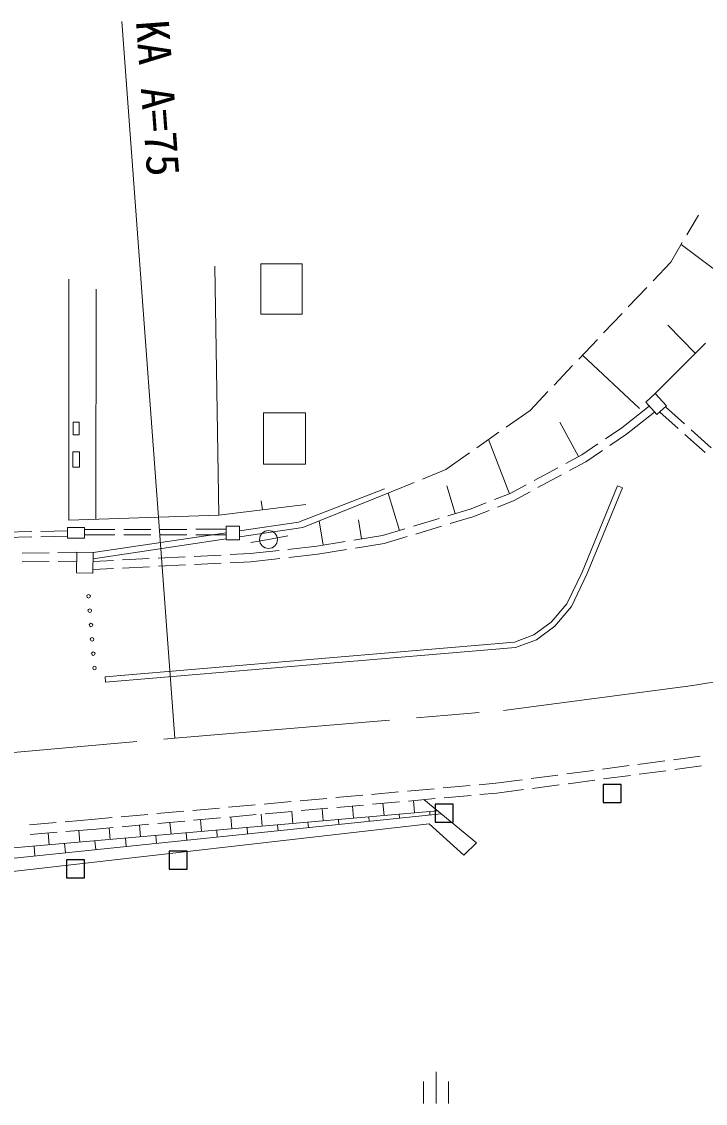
# Model space of a CAD drawing. Units: millimetres, scale not verified. Extents: x 40000 to 680000, y 20000 to 380000.
# Drawn here: x 453701 to 491755, y 256609 to 316818 of the extents above; entities that cross this region are included whole.
import ezdxf
from ezdxf.enums import TextEntityAlignment as Align

# ---------------------------------------------------------------- set-up
doc = ezdxf.new("R2010")
doc.units = ezdxf.units.MM
doc.header["$LTSCALE"] = 1000
doc.linetypes.add('CHAIN', pattern=[18.5, 12, -1.5, 3.5, -1.5])
for name, color, linetype, lineweight in [('M-BMK', 2, 'CHAIN', 13), ('M-BMK-ROW', 30, 'Continuous', 25), ('M-STR-HTXT', 7, 'Continuous', 13), ('M-WORK', 1, 'Continuous', 13)]:
    doc.layers.add(name, color=color, linetype=linetype, lineweight=lineweight)
doc.styles.add('ＭＳ ゴシック', font='')
doc.styles.get('ＭＳ ゴシック').set_extended_font_data('MS Gothic')

msp = doc.modelspace()

# ---------------------------------------------------------------- linework, layer by layer
at = {"layer": 'M-BMK'}
for p, q in [((491052, 279859), (496647, 280792)), ((480529, 278474), (491052, 279859)), ((462223, 276927), (480529, 278474)), ((448163, 275702), (462223, 276927))]:
    msp.add_line(p, q, dxfattribs=at)
at = {"layer": 'M-BMK-ROW'}
for p, q in [((487066, 274361), (486066, 274361)), ((486066, 274361), (486066, 273361)), ((487066, 273361), (487066, 274361)), ((486066, 273361), (487066, 273361)), ((477715, 273269), (476715, 273269)), ((476715, 273269), (476715, 272269)), ((477715, 272269), (477715, 273269)), ((476715, 272269), (477715, 272269)), ((462916, 270644), (461916, 270644)), ((461916, 270644), (461916, 269644)), ((462916, 269644), (462916, 270644)), ((457201, 270165), (456201, 270165)), ((456201, 270165), (456201, 269165)), ((457201, 269165), (457201, 270165)), ((456201, 269165), (457201, 269165)), ((461916, 269644), (462916, 269644))]:
    msp.add_line(p, q, dxfattribs=at)
at = {"layer": 'M-STR-HTXT'}
msp.add_line((462223, 276927), (459276, 316818), dxfattribs=at)
at = {"layer": 'M-WORK'}
for p, q in [((490725, 304955), (491366, 306044)), ((489832, 303434), (490472, 304523)), ((493906, 301786), (490403, 304406)), ((464682, 289349), (464448, 303199)), ((467020, 303335), (469311, 303335)), ((467020, 300536), (467020, 303335)), ((469311, 303335), (469311, 300536)), ((488842, 302390), (489832, 303434)), ((456335, 302487), (456329, 289066)), ((457841, 301927), (457834, 289117)), ((487465, 300939), (488498, 302027)), ((469311, 300536), (467020, 300536)), ((486089, 299488), (487121, 300576)), ((491195, 298363), (489659, 299920)), ((484712, 298037), (485745, 299125)), ((488969, 296121), (491768, 298928)), ((488094, 295278), (484921, 298257)), ((483336, 296586), (484368, 297674)), ((482001, 295179), (482992, 296223)), ((488433, 295639), (488969, 296121)), ((489055, 294946), (488433, 295639)), ((488969, 296121), (489592, 295427)), ((467167, 295035), (469506, 295035)), ((467167, 292183), (467167, 295035)), ((469506, 295035), (469506, 292183)), ((480675, 294249), (482001, 295179)), ((487099, 294218), (488631, 295418)), ((487364, 293855), (488932, 295082)), ((489592, 295427), (489055, 294946)), ((490247, 294173), (489216, 295090)), ((489531, 295373), (490586, 294431)), ((456565, 293821), (456565, 294517)), ((456565, 294517), (456907, 294517)), ((456907, 294517), (456907, 293821)), ((484689, 292611), (483653, 294525)), ((456907, 293821), (456565, 293821)), ((479038, 293101), (480266, 293962)), ((486193, 293605), (487099, 294218)), ((486442, 293230), (487364, 293855)), ((491742, 292844), (490621, 293840)), ((490959, 294098), (492077, 293099)), ((480859, 290544), (479680, 293551)), ((484873, 292710), (485779, 293324)), ((456546, 292029), (456546, 292867)), ((456546, 292867), (456920, 292867)), ((456920, 292867), (456920, 292029)), ((477303, 291884), (478629, 292814)), ((483982, 292228), (484873, 292710)), ((485106, 292325), (486028, 292950)), ((456920, 292029), (456546, 292029)), ((469506, 292183), (467167, 292183)), ((484194, 291831), (485106, 292325)), ((476020, 291358), (477303, 291884)), ((482223, 291277), (483542, 291990)), ((482434, 290880), (483754, 291593)), ((474274, 290644), (475557, 291169)), ((477829, 289432), (477362, 290978)), ((480892, 290557), (481783, 291039)), ((484889, 286179), (486863, 290984)), ((485163, 286058), (487140, 290870)), ((486863, 290984), (487140, 290870)), ((469111, 288958), (473897, 290807)), ((469358, 288664), (474274, 290644)), ((474738, 288497), (474109, 290577)), ((480015, 290213), (480892, 290557)), ((481082, 290148), (481995, 290642)), ((469524, 289949), (464682, 289349)), ((467103, 289649), (467041, 290145)), ((477423, 289309), (478673, 289687)), ((478673, 289687), (479550, 290031)), ((478821, 289261), (479719, 289613)), ((480184, 289796), (481082, 290148)), ((456329, 289066), (464682, 289349)), ((470477, 287677), (470260, 289028)), ((472622, 288022), (472450, 289094)), ((475508, 288730), (476944, 289164)), ((477547, 288876), (478821, 289261)), ((454267, 288439), (452767, 288411)), ((456249, 288476), (454766, 288448)), ((457202, 288658), (456255, 288658)), ((456255, 288658), (456255, 288059)), ((457202, 288059), (457202, 288658)), ((457202, 288552), (458893, 288554)), ((459393, 288555), (460893, 288557)), ((461393, 288557), (462893, 288559)), ((463393, 288560), (465084, 288562)), ((465084, 288727), (465819, 288727)), ((465084, 287973), (465084, 288727)), ((465819, 288473), (469111, 288958)), ((465819, 288727), (465819, 287973)), ((465819, 288137), (469358, 288664)), ((473779, 288208), (475030, 288586)), ((475633, 288298), (477068, 288732)), ((454272, 288139), (452772, 288111)), ((456255, 288176), (454772, 288148)), ((456255, 288059), (457202, 288059)), ((457203, 288252), (458894, 288254)), ((457680, 286924), (465084, 288027)), ((457684, 287275), (465084, 288365)), ((459394, 288255), (460894, 288257)), ((461394, 288257), (462894, 288259)), ((463394, 288260), (465084, 288262)), ((465819, 287973), (465084, 287973)), ((466455, 287819), (467441, 287993)), ((467441, 287993), (468515, 288206)), ((470125, 287620), (471705, 287874)), ((472199, 287954), (473779, 288208)), ((473880, 287768), (475154, 288153)), ((455224, 287259), (453724, 287233)), ((456771, 287287), (455724, 287268)), ((456756, 286141), (456771, 287287)), ((456771, 287287), (457684, 287275)), ((457684, 287275), (457670, 286129)), ((465298, 287152), (466427, 287207)), ((466427, 287207), (468027, 287386)), ((468524, 287441), (470125, 287620)), ((470185, 287174), (471786, 287432)), ((472280, 287511), (473880, 287768)), ((455228, 286773), (453728, 286759)), ((456768, 286788), (455728, 286778)), ((457678, 286777), (458806, 286833)), ((459306, 286857), (460804, 286931)), ((461303, 286955), (462801, 287029)), ((463301, 287054), (464799, 287127)), ((463316, 286604), (464814, 286677)), ((465314, 286702), (466463, 286758)), ((466463, 286758), (468076, 286939)), ((468573, 286994), (470185, 287174)), ((457670, 286129), (456756, 286141)), ((457672, 286327), (458821, 286383)), ((459321, 286407), (460819, 286481)), ((461318, 286506), (462817, 286579)), ((484054, 284421), (484889, 286179)), ((484307, 284256), (485163, 286058)), ((483166, 283391), (484054, 284421)), ((483371, 283170), (484307, 284256)), ((482207, 282681), (483166, 283391)), ((482352, 282415), (483371, 283170)), ((481123, 282272), (482207, 282681)), ((481190, 281977), (482352, 282415)), ((458350, 280354), (481123, 282272)), ((458375, 280055), (481190, 281977)), ((458375, 280055), (458350, 280354)), ((489986, 275736), (491473, 275933)), ((486021, 275210), (487508, 275407)), ((488003, 275473), (489490, 275670)), ((490058, 275191), (491545, 275388)), ((480097, 274425), (481560, 274619)), ((482055, 274685), (483542, 274882)), ((484038, 274948), (485525, 275145)), ((484110, 274402), (485597, 274599)), ((486093, 274665), (487580, 274862)), ((488076, 274928), (489563, 275125)), ((475173, 273984), (476667, 274118)), ((477165, 274163), (478659, 274297)), ((479157, 274341), (480097, 274425)), ((480158, 273879), (481632, 274074)), ((482128, 274140), (483615, 274337)), ((467205, 273270), (468699, 273404)), ((469197, 273449), (470691, 273583)), ((471189, 273627), (472683, 273761)), ((473181, 273806), (474675, 273940)), ((473235, 273258), (474729, 273392)), ((475227, 273437), (476721, 273571)), ((475504, 273462), (475564, 272779)), ((476085, 273514), (479014, 271119)), ((477219, 273615), (478713, 273749)), ((479211, 273794), (480158, 273879)), ((476846, 272892), (368714, 263431)), ((461229, 272735), (462723, 272869)), ((463221, 272913), (464715, 273047)), ((465213, 273092), (466707, 273226)), ((467259, 272723), (468753, 272857)), ((468731, 272855), (468790, 272187)), ((469251, 272901), (470745, 273035)), ((470424, 273006), (470483, 272335)), ((471243, 273080), (472737, 273214)), ((472118, 273158), (472177, 272483)), ((473811, 273310), (473870, 272631)), ((476411, 272853), (476428, 272654)), ((438376, 268723), (477058, 272719)), ((476386, 272161), (449205, 269069)), ((454131, 272119), (455626, 272245)), ((456124, 272287), (457799, 272427)), ((457799, 272427), (458739, 272512)), ((459237, 272556), (460731, 272690)), ((461283, 272187), (462777, 272321)), ((461958, 272248), (462016, 271594)), ((463275, 272366), (464769, 272500)), ((463652, 272400), (463709, 271742)), ((465267, 272544), (466761, 272678)), ((465345, 272551), (465403, 271890)), ((467038, 272703), (467096, 272039)), ((469636, 272261), (469663, 271955)), ((471330, 272409), (471354, 272129)), ((473023, 272557), (473046, 272304)), ((474717, 272705), (474737, 272479)), ((478304, 270420), (476386, 272161)), ((454176, 271571), (455671, 271697)), ((455184, 271656), (455241, 271001)), ((456169, 271738), (457846, 271879)), ((456878, 271798), (456935, 271150)), ((457846, 271879), (458793, 271964)), ((458572, 271944), (458628, 271298)), ((459291, 272009), (460785, 272143)), ((460265, 272096), (460322, 271446)), ((462862, 271668), (462898, 271256)), ((464556, 271816), (464590, 271431)), ((466249, 271965), (466281, 271605)), ((467943, 272113), (467972, 271780)), ((456088, 271076), (456134, 270557)), ((457782, 271224), (457825, 270732)), ((459475, 271372), (459516, 270907)), ((461169, 271520), (461207, 271081)), ((479014, 271119), (478304, 270420)), ((454395, 270927), (454442, 270382)), ((476766, 256609), (476766, 258359)), ((476066, 256609), (476066, 257834)), ((477466, 256609), (477466, 257834))]:
    msp.add_line(p, q, dxfattribs=at)
for centre, radius in [((467441, 287993), 500), ((457428, 284831), 100), ((457493, 284034), 100), ((457559, 283236), 100), ((457624, 282439), 100), ((457690, 281642), 100), ((457756, 280844), 100)]:
    msp.add_circle(centre, radius, dxfattribs=at)

# ---------------------------------------------------------------- texts
at = {"layer": 'M-STR-HTXT', "style": 'ＭＳ ゴシック'}
msp.add_text('KA A=75', height=1833, rotation=274.225, dxfattribs=at).set_placement((461293, 312562), align=Align.MIDDLE_CENTER)

doc.saveas('drawing.dxf')
